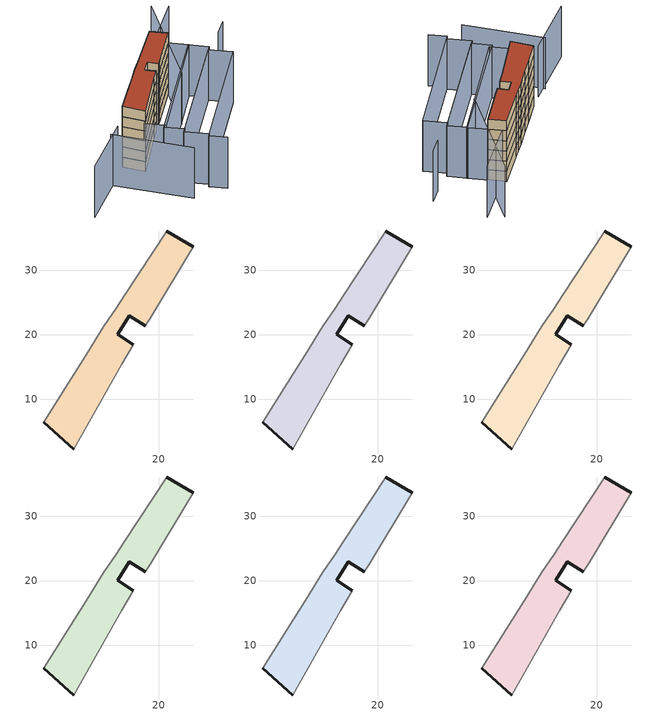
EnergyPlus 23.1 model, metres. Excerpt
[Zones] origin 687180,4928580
4fb0f14581cf83ee_F0_whole
 floor ground (EU_floor_Construction): 14.3,15.46 16.11,18.49 13.7,20.08 15.48,22.92 17.95,21.41 18.68,22.54 25.35,33.61 21.26,36.04 14.71,26.04 13.49,24.12 11.56,21.29 8.79,16.88 6.05,12.53 2.26,6.48 6.88,2.35 z0
 wall outside (EU_wall_Construction): 17.95,21.41 15.48,22.92 13.7,20.08 16.11,18.49 / 6.88,2.35 2.26,6.48 / 21.26,36.04 25.35,33.61 z0:3
 wall adiabatic (EU_wall_Construction): 25.35,33.61 18.68,22.54 17.95,21.41 / 16.11,18.49 14.3,15.46 6.88,2.35 / 2.26,6.48 6.05,12.53 8.79,16.88 11.56,21.29 13.49,24.12 14.71,26.04 21.26,36.04 z0:3
4fb0f14581cf83ee_F1_whole
 floor to 4fb0f14581cf83ee_F0_whole (EU_floor_Construction): 14.3,15.46 16.11,18.49 13.7,20.08 15.48,22.92 17.95,21.41 18.68,22.54 25.35,33.61 21.26,36.04 14.71,26.04 13.49,24.12 11.56,21.29 8.79,16.88 6.05,12.53 2.26,6.48 6.88,2.35 z3
 wall outside (EU_wall_Construction): 17.95,21.41 15.48,22.92 13.7,20.08 16.11,18.49 / 6.88,2.35 2.26,6.48 / 21.26,36.04 25.35,33.61 z3:6
 wall adiabatic (EU_wall_Construction): 25.35,33.61 18.68,22.54 17.95,21.41 / 16.11,18.49 14.3,15.46 6.88,2.35 / 2.26,6.48 6.05,12.53 8.79,16.88 11.56,21.29 13.49,24.12 14.71,26.04 21.26,36.04 z3:6
4fb0f14581cf83ee_F2_whole
 floor to 4fb0f14581cf83ee_F1_whole (EU_floor_Construction): 14.3,15.46 16.11,18.49 13.7,20.08 15.48,22.92 17.95,21.41 18.68,22.54 25.35,33.61 21.26,36.04 14.71,26.04 13.49,24.12 11.56,21.29 8.79,16.88 6.05,12.53 2.26,6.48 6.88,2.35 z6
 wall outside (EU_wall_Construction): 17.95,21.41 15.48,22.92 13.7,20.08 16.11,18.49 / 6.88,2.35 2.26,6.48 / 21.26,36.04 25.35,33.61 z6:9
 wall adiabatic (EU_wall_Construction): 25.35,33.61 18.68,22.54 17.95,21.41 / 16.11,18.49 14.3,15.46 6.88,2.35 / 2.26,6.48 6.05,12.53 8.79,16.88 11.56,21.29 13.49,24.12 14.71,26.04 21.26,36.04 z6:9
4fb0f14581cf83ee_F3_whole
 floor to 4fb0f14581cf83ee_F2_whole (EU_floor_Construction): 14.3,15.46 16.11,18.49 13.7,20.08 15.48,22.92 17.95,21.41 18.68,22.54 25.35,33.61 21.26,36.04 14.71,26.04 13.49,24.12 11.56,21.29 8.79,16.88 6.05,12.53 2.26,6.48 6.88,2.35 z9
 wall outside (EU_wall_Construction): 17.95,21.41 15.48,22.92 13.7,20.08 16.11,18.49 / 6.88,2.35 2.26,6.48 / 21.26,36.04 25.35,33.61 z9:12
 wall adiabatic (EU_wall_Construction): 25.35,33.61 18.68,22.54 17.95,21.41 / 16.11,18.49 14.3,15.46 6.88,2.35 / 2.26,6.48 6.05,12.53 8.79,16.88 11.56,21.29 13.49,24.12 14.71,26.04 21.26,36.04 z9:12
4fb0f14581cf83ee_F4_whole
 floor to 4fb0f14581cf83ee_F3_whole (EU_floor_Construction): 14.3,15.46 16.11,18.49 13.7,20.08 15.48,22.92 17.95,21.41 18.68,22.54 25.35,33.61 21.26,36.04 14.71,26.04 13.49,24.12 11.56,21.29 8.79,16.88 6.05,12.53 2.26,6.48 6.88,2.35 z12
 wall outside (EU_wall_Construction): 17.95,21.41 15.48,22.92 13.7,20.08 16.11,18.49 / 6.88,2.35 2.26,6.48 / 21.26,36.04 25.35,33.61 z12:15
 wall adiabatic (EU_wall_Construction): 25.35,33.61 18.68,22.54 17.95,21.41 / 16.11,18.49 14.3,15.46 6.88,2.35 / 2.26,6.48 6.05,12.53 8.79,16.88 11.56,21.29 13.49,24.12 14.71,26.04 21.26,36.04 z12:15
4fb0f14581cf83ee_F5_whole
 floor to 4fb0f14581cf83ee_F4_whole (EU_floor_Construction): 14.3,15.46 16.11,18.49 13.7,20.08 15.48,22.92 17.95,21.41 18.68,22.54 25.35,33.61 21.26,36.04 14.71,26.04 13.49,24.12 11.56,21.29 8.79,16.88 6.05,12.53 2.26,6.48 6.88,2.35 z15
 wall outside (EU_wall_Construction): 17.95,21.41 15.48,22.92 13.7,20.08 16.11,18.49 / 6.88,2.35 2.26,6.48 / 21.26,36.04 25.35,33.61 z15:18
 wall adiabatic (EU_wall_Construction): 25.35,33.61 18.68,22.54 17.95,21.41 / 16.11,18.49 14.3,15.46 6.88,2.35 / 2.26,6.48 6.05,12.53 8.79,16.88 11.56,21.29 13.49,24.12 14.71,26.04 21.26,36.04 z15:18
 roof outside (EU_roof_Construction): 25.35,33.61 18.68,22.54 17.95,21.41 15.48,22.92 13.7,20.08 16.11,18.49 14.3,15.46 6.88,2.35 2.26,6.48 6.05,12.53 8.79,16.88 11.56,21.29 13.49,24.12 14.71,26.04 21.26,36.04 z18
shading: -3.38,-0.14 13.66,-13.36 / 23.13,-12.18 18.95,-9.7 / 18.95,-9.7 38.88,23.83 / -0.45,2.76 -12.6,-12.2 / 38.8,33.59 41.57,37.71 / 31.78,49.36 2.26,6.48 / 23.38,19.41 27.74,50.81 / 38.99,23.87 19.44,-8.88 / 19.44,-8.88 13.97,-5.62 / 13.97,-5.62 33.52,27.13 / 33.52,27.13 38.99,23.87 / 34.18,28.24 14.62,-4.59 / 14.62,-4.59 10.08,-1.88 / 10.08,-1.88 29.64,30.94 / 29.64,30.94 34.18,28.24 / 29.91,30.95 11.04,-1.38 / 11.04,-1.38 6.14,1.48 / 6.14,1.48 25.01,33.81 / 25.01,33.81 29.91,30.95 z0:15
[Building]
EU S2 Campaign: North Axis=0; Terrain=City; Solar Distribution=FullExterior
[Site:Location]
Bologna: Latitude=44.5; Longitude=11.25; Time Zone=1; Elevation=37
[SizingPeriod:WeatherFileDays]
AnnualSizingPeriod: Begin Month=1; Begin Day of Month=1; End Month=12; End Day of Month=31; Day of Week for Start Day=Monday; Use Weather File Daylight Saving Period=No; Use Weather File Rain and Snow Indicators=No
[MATERIAL]
EU_InternalMass_Material: Roughness=MediumRough; Thickness=0.1; Conductivity=1; Density=1800; Specific Heat=900; Thermal Absorptance=0.9; Solar Absorptance=0.7; Visible Absorptance=0.7
[MATERIAL:NOMASS] Roughness=MediumRough; Thermal Absorptance=0.9; Solar Absorptance=0.7; Visible Absorptance=0.7
Name | Thermal Resistance
EU_wall_NoMass | 0.905828
EU_roof_NoMass | 0.37593
EU_floor_NoMass | 0.67114
[CONSTRUCTION]
EU_wall_Construction: EU_wall_NoMass
EU_roof_Construction: EU_roof_NoMass
EU_floor_Construction: EU_floor_NoMass
EU_InternalMass_Construction: EU_InternalMass_Material
[ZONE] Type=1; Multiplier=1; Ceiling Height=autocalculate; Floor Area=autocalculate; Part of Total Floor Area=Yes
Name | Volume
4fb0f14581cf83ee_F0_whole | 546.892
4fb0f14581cf83ee_F1_whole; 4fb0f14581cf83ee_F2_whole; 4fb0f14581cf83ee_F3_whole; 4fb0f14581cf83ee_F4_whole; 4fb0f14581cf83ee_F5_whole | 546.893
[INTERNALMASS] Construction=EU_InternalMass_Construction; Surface Area=182.298
Name | Zone or ZoneList
4fb0f14581cf83ee_F0_whole_EU_InternalMass | 4fb0f14581cf83ee_F0_whole
4fb0f14581cf83ee_F1_whole_EU_InternalMass | 4fb0f14581cf83ee_F1_whole
4fb0f14581cf83ee_F2_whole_EU_InternalMass | 4fb0f14581cf83ee_F2_whole
4fb0f14581cf83ee_F3_whole_EU_InternalMass | 4fb0f14581cf83ee_F3_whole
4fb0f14581cf83ee_F4_whole_EU_InternalMass | 4fb0f14581cf83ee_F4_whole
4fb0f14581cf83ee_F5_whole_EU_InternalMass | 4fb0f14581cf83ee_F5_whole
[OTHEREQUIPMENT] Fuel Type=Electricity; Design Level Calculation Method=Watts/Area; Power per Zone Floor Area=1; Fraction Latent=0; Fraction Radiant=0; Fraction Lost=0; Carbon Dioxide Generation Rate=0; EndUse Subcategory=EU_Step8_InternalGains
Name | Zone or ZoneList or Space or SpaceList | Schedule
EU_Step8_InternalGain_4fb0f14581cf83ee_F0_whole_f000 | 4fb0f14581cf83ee_F0_whole | EU_Step8_GainSchedule_4fb0f14581cf83ee_F0_whole_f000
EU_Step8_InternalGain_4fb0f14581cf83ee_F1_whole_f000 | 4fb0f14581cf83ee_F1_whole | EU_Step8_GainSchedule_4fb0f14581cf83ee_F1_whole_f000
EU_Step8_InternalGain_4fb0f14581cf83ee_F2_whole_f000 | 4fb0f14581cf83ee_F2_whole | EU_Step8_GainSchedule_4fb0f14581cf83ee_F2_whole_f000
EU_Step8_InternalGain_4fb0f14581cf83ee_F3_whole_f000 | 4fb0f14581cf83ee_F3_whole | EU_Step8_GainSchedule_4fb0f14581cf83ee_F3_whole_f000
EU_Step8_InternalGain_4fb0f14581cf83ee_F4_whole_f000 | 4fb0f14581cf83ee_F4_whole | EU_Step8_GainSchedule_4fb0f14581cf83ee_F4_whole_f000
EU_Step8_InternalGain_4fb0f14581cf83ee_F5_whole_f000 | 4fb0f14581cf83ee_F5_whole | EU_Step8_GainSchedule_4fb0f14581cf83ee_F5_whole_f000
[ZONEVENTILATION:DESIGNFLOWRATE] Schedule=EU_AlwaysOn; Design Flow Rate Calculation Method=AirChanges/Hour; Air Changes per Hour=0.73129; Ventilation Type=Natural; Fan Pressure Rise=0; Fan Total Efficiency=1; Constant Term Coefficient=1; Temperature Term Coefficient=0; Velocity Term Coefficient=0; Velocity Squared Term Coefficient=0; Minimum Indoor Temperature=-100; Maximum Indoor Temperature=100; Delta Temperature=-100; Minimum Outdoor Temperature=-100; Maximum Outdoor Temperature=100; Maximum Wind Speed=40
Name | Zone or ZoneList or Space or SpaceList
EU_ConstantAir_4fb0f14581cf83ee_F0_whole | 4fb0f14581cf83ee_F0_whole
EU_ConstantAir_4fb0f14581cf83ee_F1_whole | 4fb0f14581cf83ee_F1_whole
EU_ConstantAir_4fb0f14581cf83ee_F2_whole | 4fb0f14581cf83ee_F2_whole
EU_ConstantAir_4fb0f14581cf83ee_F3_whole | 4fb0f14581cf83ee_F3_whole
EU_ConstantAir_4fb0f14581cf83ee_F4_whole | 4fb0f14581cf83ee_F4_whole
EU_ConstantAir_4fb0f14581cf83ee_F5_whole | 4fb0f14581cf83ee_F5_whole
[HVACTEMPLATE:THERMOSTAT] Constant Heating Setpoint=20; Constant Cooling Setpoint=50
EU_HeatOnly_4fb0f14581cf83ee_F0_whole; EU_HeatOnly_4fb0f14581cf83ee_F1_whole; EU_HeatOnly_4fb0f14581cf83ee_F2_whole; EU_HeatOnly_4fb0f14581cf83ee_F3_whole; EU_HeatOnly_4fb0f14581cf83ee_F4_whole; EU_HeatOnly_4fb0f14581cf83ee_F5_whole
[HVACTEMPLATE:ZONE:IDEALLOADSAIRSYSTEM] System Availability Schedule=EU_AlwaysOn; Maximum Heating Supply Air Temperature=50; Minimum Cooling Supply Air Temperature=13; Maximum Heating Supply Air Humidity Ratio=0.0156; Minimum Cooling Supply Air Humidity Ratio=0.0077; Heating Limit=NoLimit; Cooling Limit=NoLimit; Heating Availability Schedule=EU_AlwaysOn; Cooling Availability Schedule=EU_CoolingOff; Dehumidification Control Type=ConstantSensibleHeatRatio; Cooling Sensible Heat Ratio=0.7; Dehumidification Setpoint=60; Humidification Control Type=None; Humidification Setpoint=30; Outdoor Air Method=None; Outdoor Air Flow Rate per Person=0.00944; Outdoor Air Flow Rate per Zone Floor Area=0; Outdoor Air Flow Rate per Zone=0; Demand Controlled Ventilation Type=None; Outdoor Air Economizer Type=NoEconomizer; Heat Recovery Type=None; Sensible Heat Recovery Effectiveness=0.7; Latent Heat Recovery Effectiveness=0.65
Name | Template Thermostat
4fb0f14581cf83ee_F0_whole | EU_HeatOnly_4fb0f14581cf83ee_F0_whole
4fb0f14581cf83ee_F1_whole | EU_HeatOnly_4fb0f14581cf83ee_F1_whole
4fb0f14581cf83ee_F2_whole | EU_HeatOnly_4fb0f14581cf83ee_F2_whole
4fb0f14581cf83ee_F3_whole | EU_HeatOnly_4fb0f14581cf83ee_F3_whole
4fb0f14581cf83ee_F4_whole | EU_HeatOnly_4fb0f14581cf83ee_F4_whole
4fb0f14581cf83ee_F5_whole | EU_HeatOnly_4fb0f14581cf83ee_F5_whole
[SIZING:ZONE] Zone Cooling Design Supply Air Temperature Input Method=SupplyAirTemperature; Zone Cooling Design Supply Air Temperature=13; Zone Heating Design Supply Air Temperature Input Method=SupplyAirTemperature; Zone Heating Design Supply Air Temperature=50; Zone Cooling Design Supply Air Humidity Ratio=0.008; Zone Heating Design Supply Air Humidity Ratio=0.008; Cooling Design Air Flow Method=DesignDay; Cooling Design Air Flow Rate=0; Cooling Minimum Air Flow per Zone Floor Area=0.000762; Cooling Minimum Air Flow=0; Cooling Minimum Air Flow Fraction=0.2; Heating Design Air Flow Method=DesignDay; Heating Design Air Flow Rate=0; Heating Maximum Air Flow per Zone Floor Area=0.002032; Heating Maximum Air Flow=0.141576; Heating Maximum Air Flow Fraction=0.3; Account for Dedicated Outdoor Air System=No; Dedicated Outdoor Air System Control Strategy=NeutralSupplyAir; Dedicated Outdoor Air Low Setpoint Temperature for Design=autosize; Dedicated Outdoor Air High Setpoint Temperature for Design=autosize; Zone Load Sizing Method=Sensible Load Only No Latent Load; Zone Latent Cooling Design Supply Air Humidity Ratio Input Method=HumidityRatioDifference; Zone Cooling Design Supply Air Humidity Ratio Difference=0.005; Zone Latent Heating Design Supply Air Humidity Ratio Input Method=HumidityRatioDifference; Zone Humidification Design Supply Air Humidity Ratio Difference=0.005
4fb0f14581cf83ee_F0_whole; 4fb0f14581cf83ee_F1_whole; 4fb0f14581cf83ee_F2_whole; 4fb0f14581cf83ee_F3_whole; 4fb0f14581cf83ee_F4_whole; 4fb0f14581cf83ee_F5_whole
[SCHEDULE:CONSTANT]
Name | Hourly Value
EU_AlwaysOn | 1
EU_CoolingOff | 0
[SCHEDULE:FILE] Column Number=1; Rows to Skip at Top=0; Number of Hours of Data=8760; Column Separator=Comma; Interpolate to Timestep=No; Minutes per Item=60; Adjust Schedule for Daylight Savings=Yes
Name | File
EU_Step8_GainSchedule_4fb0f14581cf83ee_F0_whole_f000 | ../../schedules/4fb0f14581cf83ee/4fb0f14581cf83ee_F0_whole_f000_gain.csv
EU_Step8_GainSchedule_4fb0f14581cf83ee_F1_whole_f000 | ../../schedules/4fb0f14581cf83ee/4fb0f14581cf83ee_F1_whole_f000_gain.csv
EU_Step8_GainSchedule_4fb0f14581cf83ee_F2_whole_f000 | ../../schedules/4fb0f14581cf83ee/4fb0f14581cf83ee_F2_whole_f000_gain.csv
EU_Step8_GainSchedule_4fb0f14581cf83ee_F3_whole_f000 | ../../schedules/4fb0f14581cf83ee/4fb0f14581cf83ee_F3_whole_f000_gain.csv
EU_Step8_GainSchedule_4fb0f14581cf83ee_F4_whole_f000 | ../../schedules/4fb0f14581cf83ee/4fb0f14581cf83ee_F4_whole_f000_gain.csv
EU_Step8_GainSchedule_4fb0f14581cf83ee_F5_whole_f000 | ../../schedules/4fb0f14581cf83ee/4fb0f14581cf83ee_F5_whole_f000_gain.csv
